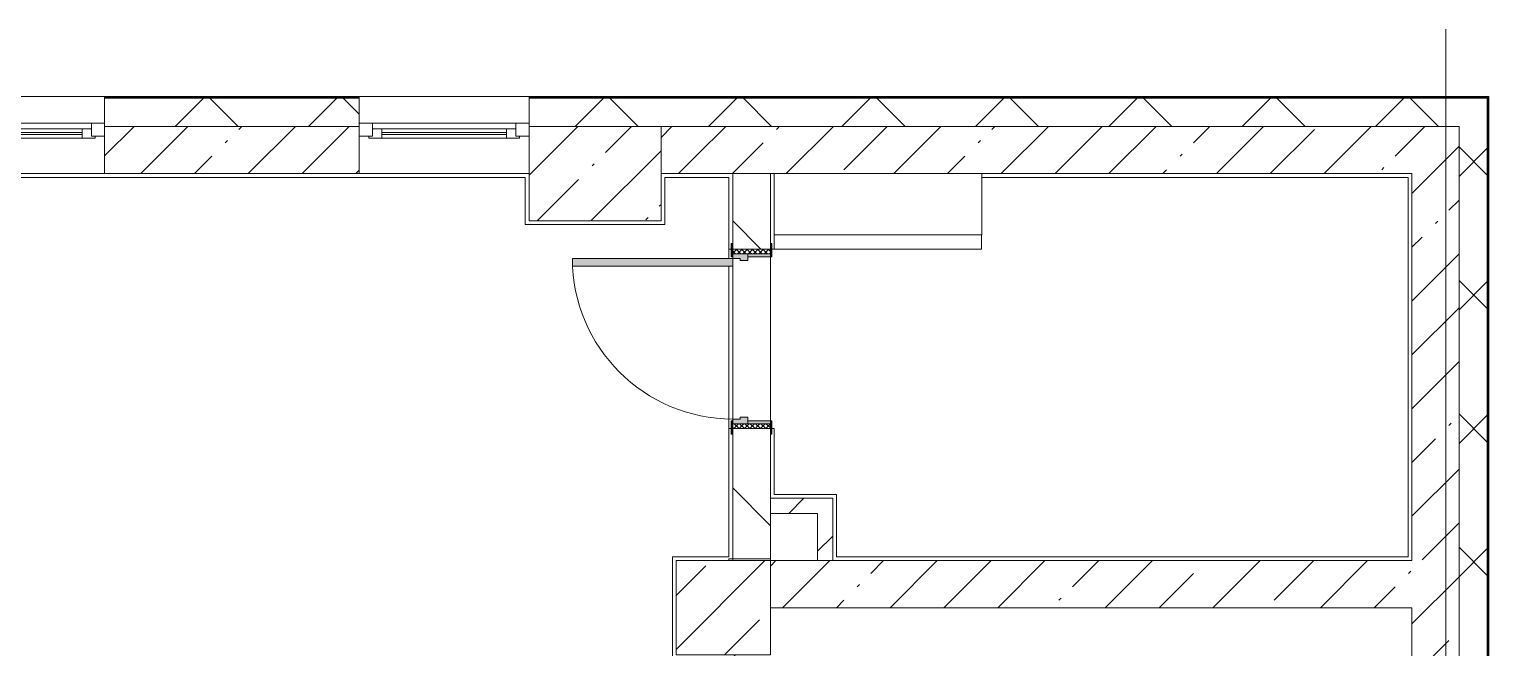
# Model space of a CAD drawing. Header units: millimetres. Extents: x -5714 to 188114, y -8553 to 29000.
# Drawn here: x 178604 to 186342, y 18638 to 21915 of the extents above; entities that cross this region are included whole.
import ezdxf

# ---------------------------------------------------------------- set-up
doc = ezdxf.new("R2010")
doc.units = ezdxf.units.MM
for name, color, linetype, lineweight, true_color in [('A-DOOR-3', 7, 'Continuous', 5, 0xaaaaaa), ('A-DOOR-4', 7, 'Continuous', 5, 0xe2e2e2), ('A-DOOR-FRAM-2', 7, 'Continuous', 5, 0xe2e2e2), ('A-DOOR-FRAM-3', 7, 'Continuous', 5, 0xaaaaaa), ('A-FLOR-2', 7, 'Continuous', 5, 0xaaaaaa)]:
    doc.layers.add(name, color=color, linetype=linetype, lineweight=lineweight, true_color=true_color)
for name, color, linetype, lineweight in [('A-GLAZ-2', 7, 'Continuous', 5), ('A-WALL', 7, 'Continuous', 9), ('A-WALL-2', 7, 'Continuous', 5), ('I-WALL-2', 7, 'Continuous', 5), ('S-COLS-2', 7, 'Continuous', 5), ('Оси', 7, 'Continuous', 9)]:
    doc.layers.add(name, color=color, linetype=linetype, lineweight=lineweight)
pattern_1 = [(45, (61103.76, 0), (-285.1231, 285.1231), []), (45, (61388.9, 0), (-285.1231, 285.1231), [504.031, -100.806, 16.764, -84.042])]
pattern_2 = [(45, (61103.76, 0), (-353.5534, 353.5534), []), (135, (61103.76, 0), (-353.5534, -353.5534), [])]
pattern_3 = [(45, (61103.76, 0), (-176.7767, 176.7767), [])]

# ---------------------------------------------------------------- blocks, each defined once
blk = doc.blocks.new('120_Окно_СКБ_1Ст - 120_Окно_СКБ_1Ст 900х2500_h_ с форточкой-22876038-3_9_1_птичка')
at = {"layer": 'A-GLAZ-2'}
for p, q in [((-450, -127), (-450, -57)), ((-450, -57), (-380, -57)), ((450, -57), (-450, -57)), ((-380, -57), (-380, -127)), ((380, -127), (380, -57)), ((380, -57), (450, -57)), ((450, -57), (450, -127)), ((-380, -127), (-450, -127)), ((-450, -127), (-400, -127)), ((-380, -127), (-400, -127)), ((-400, -127), (-400, -137)), ((-400, -137), (400, -137)), ((400, -137), (-400, -137)), ((380, -87), (-380, -87)), ((-380, -87), (-380, -127)), ((-330, -137), (-330, -87)), ((-330, -107), (330, -107)), ((330, -117), (-330, -117)), ((330, -137), (330, -87)), ((380, -127), (380, -87)), ((450, -127), (380, -127)), ((400, -127), (380, -127)), ((400, -127), (450, -127)), ((400, -137), (400, -127))]:
    blk.add_line(p, q, dxfattribs=at)
blk = doc.blocks.new('110_Дверь_СКБ_1Ст_Внутренняя1 - Д-8 950x2100h_охрана-V166-3_9_1_птичка')
at = {"layer": 'A-DOOR-3'}
h = blk.add_hatch(dxfattribs=at)
h.set_pattern_fill('FP_15', color=256, style=0, pattern_type=2)
h.set_pattern_definition([(135, (1826.41, 164.685), (-14.14214, -14.14214), []), (225, (1826.41, 164.685), (14.14214, -14.14214), [])])
h.paths.add_polyline_path([(487.5, 100), (462.5, 100), (462.5, -100), (487.5, -100), (487.5, -34.8)])
at = {"layer": 'A-DOOR-4'}
h = blk.add_hatch(color=256, dxfattribs=at)
h.paths.add_polyline_path([(-412.5, 100), (-437.5, 100), (-437.5, 20), (-402.5, 20), (-402.5, 60), (-412.5, 60)])
h.paths.add_polyline_path([(441.5, 100), (437.5, 100), (437.5, 60), (427.5, 60), (427.5, 20), (462.5, 20), (462.5, 100)])
at = {"layer": 'A-DOOR-FRAM-2'}
for points in [[(397.5, 950), (397.5, 100), (437.5, 100), (437.5, 950)], [(-422.5, 108), (-492.5, 108), (-490.7, 100), (-422.5, 100)], [(517.5, 108), (447.5, 108), (447.5, 100), (517.5, 100)], [(-422.5, 20), (-437.5, 20), (-437.5, -100), (-422.5, -100), (-422.5, -34.8)], [(462.5, 20), (447.5, 20), (447.5, -100), (462.5, -100), (462.5, -34.8)], [(-422.5, -100), (-492.5, -100), (-490.7, -108), (-422.5, -108)], [(447.5, -100), (447.5, -108), (517.5, -108), (517.5, -100)]]:
    blk.add_hatch(color=256, dxfattribs=at).paths.add_polyline_path(points)
at = {"layer": 'A-DOOR-FRAM-3'}
h = blk.add_hatch(dxfattribs=at)
h.set_pattern_fill('FP_16', color=256, style=0, pattern_type=2)
h.set_pattern_definition([(45, (-296.384, 164.685), (-14.1421, 14.1421), []), (135, (-296.384, 164.685), (-14.1421, -14.1421), [])])
h.paths.add_polyline_path([(-437.5, 100), (-462.5, 100), (-462.5, -100), (-437.5, -100), (-437.5, -34.8)])
at = {"layer": 'A-DOOR-3'}
for p, q in [((437.5, 950), (397.5, 950)), ((397.5, 950), (397.5, 100)), ((437.5, 100), (437.5, 950)), ((397.5, 100), (437.5, 100))]:
    blk.add_line(p, q, dxfattribs=at)
blk.add_arc((437.5, 100), 850, 90, 180, dxfattribs=at)
at = {"layer": 'A-DOOR-FRAM-3'}
for p, q in [((-422.5, 108), (-492.5, 108)), ((-492.5, 108), (-492.5, 100)), ((-492.5, 100), (-422.5, 100)), ((-437.5, 100), (-462.5, 100)), ((-462.5, 100), (-462.5, -100)), ((-412.5, 100), (-437.5, 100)), ((-437.5, 100), (-437.5, 20)), ((-437.5, -100), (-437.5, 100)), ((-422.5, 100), (-437.5, 100)), ((-437.5, 100), (-437.5, 99)), ((-437.5, 99), (-422.5, 99)), ((-422.5, 100), (-422.5, 108)), ((-422.5, 99), (-422.5, 100)), ((-412.5, 60), (-412.5, 100)), ((437.5, 100), (437.5, 60)), ((462.5, 100), (437.5, 100)), ((517.5, 108), (447.5, 108)), ((447.5, 108), (447.5, 100)), ((462.5, 100), (447.5, 100)), ((447.5, 100), (447.5, 99)), ((447.5, 100), (517.5, 100)), ((447.5, 99), (462.5, 99)), ((462.5, 20), (462.5, 100)), ((487.5, 100), (462.5, 100)), ((462.5, 100), (462.5, -100)), ((462.5, 99), (462.5, 100)), ((487.5, -100), (487.5, 100)), ((517.5, 100), (517.5, 108)), ((-437.5, 20), (-402.5, 20)), ((-422.5, 20), (-437.5, 20)), ((-437.5, 20), (-437.5, -100)), ((-422.5, -100), (-422.5, 20)), ((-402.5, 60), (-412.5, 60)), ((-402.5, 20), (-402.5, 60)), ((437.5, 60), (427.5, 60)), ((427.5, 60), (427.5, 20)), ((427.5, 20), (462.5, 20)), ((462.5, 20), (447.5, 20)), ((447.5, 20), (447.5, -100)), ((462.5, -100), (462.5, 20)), ((-422.5, -100), (-492.5, -100)), ((-492.5, -100), (-492.5, -108)), ((-492.5, -108), (-422.5, -108)), ((-462.5, -100), (-437.5, -100)), ((-437.5, -100), (-422.5, -100)), ((-422.5, -108), (-422.5, -100)), ((447.5, -100), (462.5, -100)), ((517.5, -100), (447.5, -100)), ((447.5, -100), (447.5, -108)), ((447.5, -108), (517.5, -108)), ((462.5, -100), (487.5, -100)), ((517.5, -108), (517.5, -100))]:
    blk.add_line(p, q, dxfattribs=at)
blk = doc.blocks.new('120_Окно_СКБ_1Ст - 120_Окно_СКБ_1Ст 900х2500_h_ с форточкой-V158-3_9_1_птичка')
at = {"layer": 'A-GLAZ-2'}
for p, q in [((-450, -127), (-450, -57)), ((-450, -57), (-380, -57)), ((450, -57), (-450, -57)), ((-380, -57), (-380, -127)), ((380, -127), (380, -57)), ((380, -57), (450, -57)), ((450, -57), (450, -127)), ((-380, -127), (-450, -127)), ((-450, -127), (-400, -127)), ((-380, -127), (-400, -127)), ((-400, -127), (-400, -137)), ((-400, -137), (400, -137)), ((400, -137), (-400, -137)), ((380, -87), (-380, -87)), ((-380, -87), (-380, -127)), ((-330, -137), (-330, -87)), ((-330, -107), (330, -107)), ((330, -117), (-330, -117)), ((330, -137), (330, -87)), ((380, -127), (380, -87)), ((450, -127), (380, -127)), ((400, -127), (380, -127)), ((400, -127), (449.8, -127)), ((400, -137), (400, -127))]:
    blk.add_line(p, q, dxfattribs=at)
blk = doc.blocks.new('BSC_Колонна _Прямоугольная - 700х500-23282984-3_9_1_птичка')
at = {"layer": 'S-COLS-2'}
h = blk.add_hatch(dxfattribs=at)
h.set_pattern_fill('FP_107', color=256, style=0, pattern_type=2)
h.set_pattern_definition([(45, (-120500, -21150), (-285.1231, 285.1231), []), (45, (-120214.88, -21150), (-285.1231, 285.1231), [504.031, -100.806, 16.764, -84.042])])
h.paths.add_polyline_path([(-350, -250), (350, -250), (350, 250), (-350, 250)])
for p, q in [((350, 250), (-350, 250)), ((-350, 250), (-350, -250)), ((350, -250), (350, 250)), ((-350, -250), (350, -250))]:
    blk.add_line(p, q, dxfattribs=at)
blk = doc.blocks.new('BSC_Колонна _Прямоугольная - 500х500-V213-3_9_1_птичка')
at = {"layer": 'S-COLS-2'}
h = blk.add_hatch(dxfattribs=at)
h.set_pattern_fill('FP_136', color=256, style=0, pattern_type=2)
h.set_pattern_definition([(45, (-121180, -18850), (-285.1231, 285.1231), []), (45, (-120894.88, -18850), (-285.1231, 285.1231), [504.031, -100.806, 16.764, -84.042])])
h.paths.add_polyline_path([(-250, -250), (250, -250), (250, 250), (-250, 250)])
for p, q in [((250, 250), (-250, 250)), ((-250, 250), (-250, -250)), ((250, -250), (250, 250)), ((-250, -250), (250, -250))]:
    blk.add_line(p, q, dxfattribs=at)
blk = doc.blocks.new('Зашивка приборов отопления43 - Зашивка приборов отопления-33398518-3_9_1_птичка')
at = {"layer": 'A-WALL-2'}
for p, q in [((121290.8, 18994.6), (121290.8, 18669.6)), ((122390.8, 18669.6), (122390.8, 18994.6)), ((121290.8, 18669.6), (122390.8, 18669.6)), ((122389.3, 18669.6), (121290.8, 18669.6)), ((121290.8, 18669.6), (121290.8, 18594.6)), ((122389.3, 18594.6), (122389.3, 18669.6)), ((121290.8, 18594.6), (122389.3, 18594.6))]:
    blk.add_line(p, q, dxfattribs=at)

msp = doc.modelspace()

# ---------------------------------------------------------------- hatches: boundary and pattern name
at = {"layer": 'A-WALL-2'}
h = msp.add_hatch(dxfattribs=at)
h.set_pattern_fill('FP_66', color=256, style=0, pattern_type=2)
h.set_pattern_definition(pattern_2)
h.paths.add_polyline_path([(186333.8, 21400), (186333.8, 21550), (181254, 21550), (181254, 21400), (186183.8, 21400)])
h.paths.add_polyline_path([(180354, 21400), (180354, 21550), (179004.2, 21550), (179004.2, 21400), (179498.1, 21400)])
h.paths.add_polyline_path([(167954.2, 21400), (167954.2, 21550), (166654, 21550), (166654, 21400), (167379.5, 21400)])
h.paths.add_polyline_path([(168854.2, 21400), (170154.2, 21400), (170154.2, 21550), (168854.2, 21550)])
h.paths.add_polyline_path([(154413.8, 21400), (154413.8, 21550), (154393.8, 21550), (154393.8, 21400)])
h.paths.add_polyline_path([(171054.2, 21400), (172353.8, 21400), (172353.8, 21550), (171054.2, 21550)])
h.paths.add_polyline_path([(177633.7, 21400), (178104.2, 21400), (178104.2, 21550), (177234.2, 21550), (177234.2, 21400)])
h.paths.add_polyline_path([(174653.8, 21400), (175804.2, 21400), (175804.2, 21550), (174653.8, 21550)])
h.paths.add_polyline_path([(158989.6, 21400), (162253.8, 21400), (162253.8, 21550), (157713.8, 21550), (157713.8, 21400)])
h.paths.add_polyline_path([(164582.9, 21400), (165754, 21400), (165754, 21550), (164553.8, 21550), (164553.8, 21400)])
h = msp.add_hatch(dxfattribs=at)
h.set_pattern_fill('FP_66', color=256, style=0, pattern_type=2)
h.set_pattern_definition(pattern_2)
h.paths.add_polyline_path([(186183.8, -250), (186333.8, -250), (186333.8, 7700), (186183.8, 7700), (186183.8, -100)])
h.paths.add_polyline_path([(186333.8, 8900), (186333.8, 10820), (186183.8, 10820), (186183.8, 8900)])
h.paths.add_polyline_path([(186333.8, 13120), (186333.8, 21400), (186183.8, 21400), (186183.8, 13120)])
at = {"layer": 'I-WALL-2'}
h = msp.add_hatch(dxfattribs=at)
h.set_pattern_fill('FP_62', color=256, style=0, pattern_type=2)
h.set_pattern_definition(pattern_1)
h.paths.add_polyline_path([(172153.8, 21150), (172353.8, 21150), (172353.8, 21400), (172153.8, 21400), (172153.8, 21275)])
h.paths.add_polyline_path([(182143.8, 21150), (182143.8, 21400), (181953.8, 21400), (181953.8, 21150)])
h.paths.add_polyline_path([(171453.8, 21150), (171453.8, 21400), (171054.2, 21400), (171054.2, 21150)])
h.paths.add_polyline_path([(174653.8, 21150), (175804.2, 21150), (175804.2, 21400), (174653.8, 21400)])
h.paths.add_polyline_path([(179498.1, 21150), (180354, 21150), (180354, 21400), (179004.2, 21400), (179004.2, 21150)])
h.paths.add_polyline_path([(170154.2, 21150), (170154.2, 21400), (168854.2, 21400), (168854.2, 21150)])
h.paths.add_polyline_path([(178104.2, 21150), (178104.2, 21400), (177234.2, 21400), (177234.2, 21150), (177633.7, 21150)])
h.paths.add_polyline_path([(167153.8, 21150), (167954.2, 21150), (167954.2, 21400), (167153.8, 21400), (167153.8, 21246.1)])
h.paths.add_polyline_path([(164582.9, 21150), (165754, 21150), (165754, 21400), (164553.8, 21400), (164553.8, 21150)])
h.paths.add_polyline_path([(161903.8, 21150), (162253.8, 21150), (162253.8, 21400), (161903.8, 21400)])
h = msp.add_hatch(dxfattribs=at)
h.set_pattern_fill('FP_62', color=256, style=0, pattern_type=2)
h.set_pattern_definition(pattern_1)
h.paths.add_polyline_path([(185933.8, 21150), (185933.8, 21400), (182143.8, 21400), (182143.8, 21150), (185091.3, 21150)])
h = msp.add_hatch(dxfattribs=at)
h.set_pattern_fill('FP_62', color=256, style=0, pattern_type=2)
h.set_pattern_definition(pattern_1)
h.paths.add_polyline_path([(185933.8, 10600), (186183.8, 10600), (186183.8, 10820), (185933.8, 10820), (185933.8, 10642.6)])
h.paths.add_polyline_path([(186183.8, 13120), (186183.8, 21400), (185933.8, 21400), (185933.8, 13120)])
h = msp.add_hatch(dxfattribs=at)
h.set_pattern_fill('FP_65', color=256, style=0, pattern_type=2)
h.set_pattern_definition([(135, (61103.76, 0), (-353.5534, -353.5534), [])])
h.paths.add_polyline_path([(182533.8, 19100), (182533.8, 19800), (182333.8, 19800), (182333.8, 19100)])
h.paths.add_polyline_path([(182533.8, 20750), (182533.8, 21150), (182333.8, 21150), (182333.8, 20750)])
h = msp.add_hatch(dxfattribs=at)
h.set_pattern_fill('FP_67', color=256, style=0, pattern_type=2)
h.set_pattern_definition(pattern_3)
h.paths.add_polyline_path([(182783.8, 19350), (182863.8, 19350), (182863.8, 19430), (182533.8, 19430), (182533.8, 19350)])
h = msp.add_hatch(dxfattribs=at)
h.set_pattern_fill('FP_67', color=256, style=0, pattern_type=2)
h.set_pattern_definition(pattern_3)
h.paths.add_polyline_path([(182863.8, 19100), (182863.8, 19350), (182783.8, 19350), (182783.8, 19100)])
h = msp.add_hatch(dxfattribs=at)
h.set_pattern_fill('FP_62', color=256, style=0, pattern_type=2)
h.set_pattern_definition(pattern_1)
h.paths.add_polyline_path([(182313.8, 10380), (182533.8, 10380), (182533.8, 10825), (182313.8, 10825), (182313.8, 10400)])
h.paths.add_polyline_path([(182483.8, 12225), (182533.8, 12225), (182533.8, 13400), (182313.8, 13400), (182313.8, 12225), (182453.8, 12225)])
h.paths.add_polyline_path([(182313.8, 13900), (182533.8, 13900), (182533.8, 18600), (182313.8, 18600), (182313.8, 14691.7)])
h.paths.add_polyline_path([(182533.4, 19100), (182533.8, 19100), (182533.8, 19110), (182313.8, 19110), (182313.8, 19100)])
h = msp.add_hatch(dxfattribs=at)
h.set_pattern_fill('FP_62', color=256, style=0, pattern_type=2)
h.set_pattern_definition(pattern_1)
h.paths.add_polyline_path([(185933.8, 18850), (185933.8, 19100), (182533.8, 19100), (182533.8, 18850), (185091.3, 18850)])

# ---------------------------------------------------------------- linework, layer by layer
at = {"layer": 'A-FLOR-2'}
for p, q in [((181234, 21130), (177224.2, 21130)), ((181234, 20880), (181234, 21130)), ((182313.8, 21130), (181973.8, 21130)), ((181973.8, 21130), (181973.8, 20880)), ((182313.8, 21130), (182313.8, 20700)), ((185913.8, 21130), (183653.8, 21130)), ((185913.8, 19120), (185913.8, 21130)), ((181973.8, 20880), (181234, 20880)), ((182325.8, 20750), (182313.8, 20750)), ((182553.8, 20750), (182541.8, 20750)), ((182313.8, 20660), (182313.8, 19120)), ((182313.8, 19800), (182325.8, 19800)), ((182541.8, 19800), (182553.8, 19800)), ((182553.8, 19800), (182553.8, 19450)), ((182553.8, 19450), (182883.8, 19450)), ((182883.8, 19450), (182883.8, 19120)), ((182013.8, 18580), (182013.8, 19120)), ((182013.8, 19120), (182313.8, 19120)), ((182883.8, 19120), (185913.8, 19120))]:
    msp.add_line(p, q, dxfattribs=at)
at = {"layer": 'A-WALL'}
for p, q in [((180354, 21553), (179004.2, 21553)), ((180354, 21550), (179004.2, 21550)), ((186336.8, 21553), (181254, 21553)), ((186333.8, 21550), (181254, 21550)), ((186333.8, 13120), (186333.8, 21550)), ((186336.8, 13120), (186336.8, 21553)), ((180354, 21400), (179004.2, 21400)), ((181953.8, 21400), (185933.8, 21400)), ((186183.8, 21400), (186183.8, 13120)), ((186183.8, 13120), (186183.8, 21400)), ((182533.8, 21150), (182333.8, 21150)), ((182533.8, 19430), (182533.8, 19350)), ((182783.8, 19100), (182863.8, 19100))]:
    msp.add_line(p, q, dxfattribs=at)
at = {"layer": 'A-WALL-2'}
for p, q in [((186341.8, 21558), (172353.8, 21558)), ((179004.2, 21558), (179004.2, 21400)), ((180354, 21400), (180354, 21558)), ((181254, 21558), (181254, 21400)), ((186341.8, 7700), (186341.8, 21558)), ((186183.8, 21400), (186183.8, 21400))]:
    msp.add_line(p, q, dxfattribs=at)
at = {"layer": 'I-WALL-2'}
for p, q in [((179004.2, 21400), (179004.2, 21150)), ((180354, 21150), (180354, 21400)), ((186183.8, 21400), (185933.8, 21400)), ((177204.2, 21150), (181253.8, 21150)), ((181953.8, 21150), (182333.8, 21150)), ((182333.8, 21150), (182333.8, 20780)), ((182533.8, 20780), (182533.8, 21150)), ((182533.8, 21150), (185933.8, 21150)), ((185933.8, 21150), (185933.8, 19100)), ((182333.8, 19850), (182333.8, 20660)), ((182533.8, 20710), (182533.8, 19840)), ((182333.8, 19770), (182333.8, 19100)), ((182533.8, 19430), (182533.8, 19770)), ((182863.8, 19430), (182533.8, 19430)), ((182863.8, 19100), (182863.8, 19430)), ((182533.8, 19350), (182783.8, 19350)), ((182533.8, 19100), (182533.8, 19350)), ((182783.8, 19350), (182783.8, 19100)), ((182313.8, 19110), (182313.8, 19100)), ((182533.8, 19110), (182313.8, 19110)), ((182783.8, 19100), (182533.8, 19100)), ((185933.8, 19100), (182863.8, 19100)), ((182533.8, 18850), (185933.8, 18850)), ((185933.8, 18850), (185933.8, 10600))]:
    msp.add_line(p, q, dxfattribs=at)
at = {"layer": 'Оси'}
msp.add_line((186113.8, 10029.8), (186113.8, 21915.1), dxfattribs=at)

# ---------------------------------------------------------------- block references
at = {"layer": 'A-DOOR-3', "rotation": 89.99999999999987}
msp.add_blockref('110_Дверь_СКБ_1Ст_Внутренняя1 - Д-8 950x2100h_охрана-V166-3_9_1_птичка', (182433.8, 20262.5), dxfattribs=at)
at = {"layer": 'A-GLAZ-2'}
for name, p in [('120_Окно_СКБ_1Ст - 120_Окно_СКБ_1Ст 900х2500_h_ с форточкой-22876038-3_9_1_птичка', (178554.2, 21475)), ('120_Окно_СКБ_1Ст - 120_Окно_СКБ_1Ст 900х2500_h_ с форточкой-V158-3_9_1_птичка', (180804, 21475))]:
    msp.add_blockref(name, p, dxfattribs=at)
at = {"layer": 'A-WALL-2'}
msp.add_blockref('Зашивка приборов отопления43 - Зашивка приборов отопления-33398518-3_9_1_птичка', (61262.9, 2155.4), dxfattribs=at)
at = {"layer": 'S-COLS-2'}
for name, p in [('BSC_Колонна _Прямоугольная - 700х500-23282984-3_9_1_птичка', (181603.8, 21150)), ('BSC_Колонна _Прямоугольная - 500х500-V213-3_9_1_птичка', (182283.8, 18850))]:
    msp.add_blockref(name, p, dxfattribs=at)

doc.saveas('drawing.dxf')
